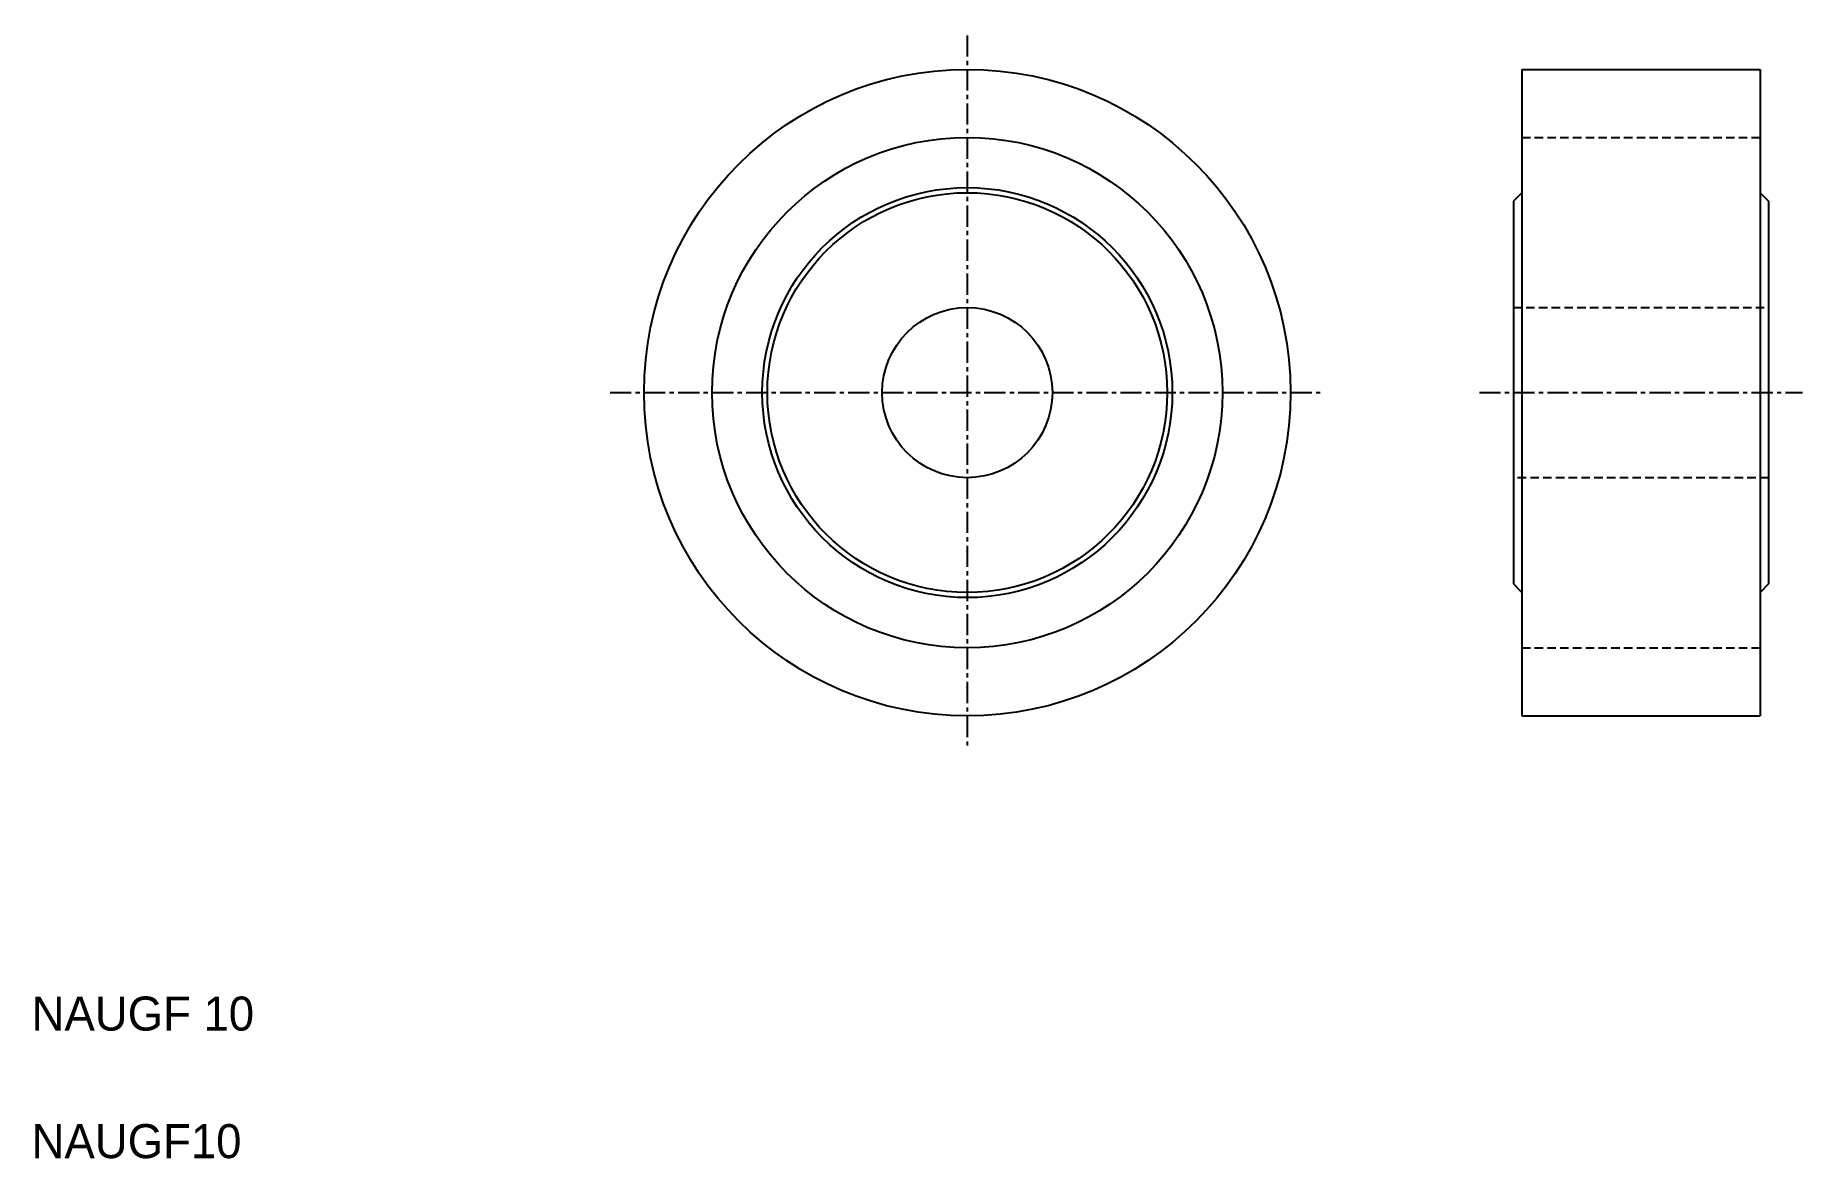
# Model space of a CAD drawing. Extents: x 5 to 109, y 5 to 71.
import ezdxf

# ---------------------------------------------------------------- set-up
doc = ezdxf.new("R2010")
doc.units = 0
doc.linetypes.add('CENTER', pattern=[2, 1.25, -0.25, 0.25, -0.25])
doc.linetypes.add('DASHED', pattern=[0.75, 0.5, -0.25])
doc.layers.get('0').update_dxf_attribs({"linetype": 'CONTINUOUS'})
doc.layers.add('CENTER', color=1, linetype='CENTER')

msp = doc.modelspace()

# ---------------------------------------------------------------- linework, layer by layer
at = {"color": 7, "linetype": 'CONTINUOUS'}
for p, q in [((92.6, 69), (92.6, 31)), ((92.6, 69), (106.6, 69)), ((106.6, 69), (106.6, 31)), ((92.6, 61.75), (92.1, 61.25)), ((106.6, 61.75), (107.1, 61.25)), ((92.1, 61.25), (92.1, 38.75)), ((107.1, 61.25), (107.1, 38.75)), ((92.1, 38.75), (92.6, 38.25)), ((107.1, 38.75), (106.6, 38.25)), ((92.6, 31), (106.6, 31))]:
    msp.add_line(p, q, dxfattribs=at)
at = {"color": 3, "linetype": 'DASHED'}
for p, q in [((92.6, 65), (106.6, 65)), ((92.1, 55), (107.1, 55)), ((107.1, 45), (92.1, 45)), ((92.6, 35), (106.6, 35))]:
    msp.add_line(p, q, dxfattribs=at)
at = {"color": 7, "linetype": 'CONTINUOUS'}
for radius in [19, 15, 12.05, 11.75, 5]:
    msp.add_circle((60, 50), radius, dxfattribs=at)
at = {"layer": 'CENTER', "color": 1, "linetype": 'CENTER'}
for p, q in [((60, 71), (60, 29)), ((39, 50), (81, 50)), ((90.1, 50), (109.1, 50))]:
    msp.add_line(p, q, dxfattribs=at)

# ---------------------------------------------------------------- texts
at = {"color": 7, "linetype": 'CONTINUOUS'}
for s, p in [('NAUGF 10', (5, 12.5)), ('NAUGF10', (5, 5))]:
    msp.add_text(s, height=2, dxfattribs=at).set_placement(p)

doc.saveas('drawing.dxf')
